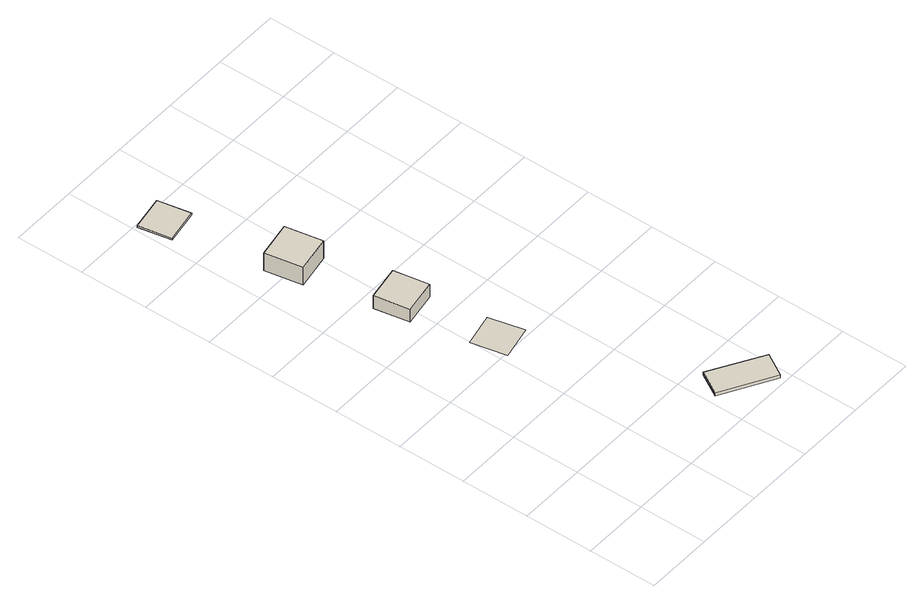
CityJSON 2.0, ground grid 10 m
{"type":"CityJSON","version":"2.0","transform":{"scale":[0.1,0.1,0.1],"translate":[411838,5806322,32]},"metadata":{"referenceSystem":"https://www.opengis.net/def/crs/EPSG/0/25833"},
"CityObjects":{
"building1":{"type":"Building","attributes":{"Gemeindeschluessel":"11000009","BezugspunktDach":"2200","function":"31001_1312","measuredHeight":0.037,"storeysAboveGround":1},"address":[{"country":"Germany","locality":"Berlin","thoroughfareNumber":"104","thoroughfareName":"Gosener Landstraße"}],"geometry":[{"type":"MultiSurface","lod":"1","boundaries":[[[0,1,2,3]]]}]},
"building2":{"type":"Building","attributes":{"Gemeindeschluessel":"11000009","BezugspunktDach":"2200","function":"31001_1312","measuredHeight":2.2,"storeysAboveGround":1},"address":[{"country":"Germany","locality":"Berlin","thoroughfareNumber":"104 (1)","thoroughfareName":"Gosener Landstraße"}],"geometry":[{"type":"Solid","lod":"1","boundaries":[[[[4,5,6,7]],[[8,9,10,11]],[[8,11,7,6]],[[9,8,6,5]],[[10,9,5,4]],[[11,10,4,7]]]]}]},
"building3":{"type":"Building","attributes":{"Gemeindeschluessel":"11000009","BezugspunktDach":"2200","function":"31001_1312","measuredHeight":3,"storeysAboveGround":1},"address":[{"country":"Germany","locality":"Berlin","thoroughfareNumber":"104 (2)","thoroughfareName":"Gosener Landstraße"}],"geometry":[{"type":"Solid","lod":"1","boundaries":[[[[12,13,14,15]],[[16,17,18,19]],[[16,19,15,14]],[[17,16,14,13]],[[18,17,13,12]],[[19,18,12,15]]]]}]},
"building4":{"type":"Building","attributes":{"Gemeindeschluessel":"11000009","BezugspunktDach":"2200","function":"31001_1312","measuredHeight":0.23,"storeysAboveGround":1},"address":[{"country":"Germany","locality":"Berlin","thoroughfareNumber":"104 (3)","thoroughfareName":"Gosener Landstraße"}],"geometry":[{"type":"Solid","lod":"1","boundaries":[[[[20,21,22,23]],[[24,25,26,27]],[[24,27,23,22]],[[25,24,22,21]],[[26,25,21,20]],[[27,26,20,23]]]]}]},
"building5":{"type":"Building","attributes":{"Gemeindeschluessel":"11000009","BezugspunktDach":"2200","function":"31001_1312","measuredHeight":0.55,"storeysAboveGround":1},"address":[{"country":"Germany","locality":"Berlin","thoroughfareNumber":"104 (4)","thoroughfareName":"Gosener Landstraße"}],"geometry":[{"type":"Solid","lod":"1","boundaries":[[[[28,29,30,31]],[[32,33,34,35]],[[32,35,31,30]],[[33,32,30,29]],[[34,33,29,28]],[[35,34,28,31]]]]}]}
},
"vertices":[
[101,289,15],[150,300,15],[138,351,15],[90,340,15],
[75,422,34],[125,431,34],[116,482,34],[66,473,34],[116,482,12],[125,431,12],[75,422,12],[66,473,12],
[44,566,43],[97,576,43],[87,630,43],[34,620,43],[87,630,13],[97,576,13],[44,566,13],[34,620,13],
[10,745,12],[60,754,12],[51,802,12],[1,793,12],[51,802,9],[60,754,9],[10,745,9],[1,793,9],
[288,8,8],[308,42,8],[233,86,8],[213,51,8],[233,86,3],[308,42,3],[288,8,3],[213,51,3]
]}
